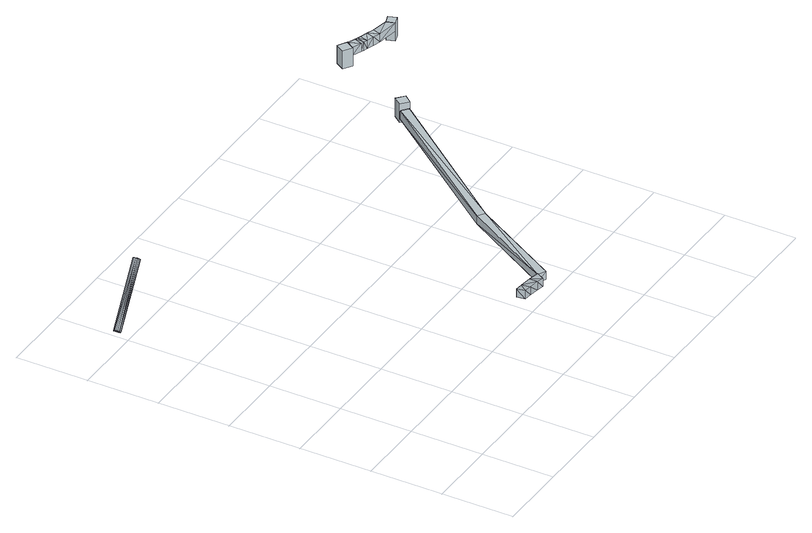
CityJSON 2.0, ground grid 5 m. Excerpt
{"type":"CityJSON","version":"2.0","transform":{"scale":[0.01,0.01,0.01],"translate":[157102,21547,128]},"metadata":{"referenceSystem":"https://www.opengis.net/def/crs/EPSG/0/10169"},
"CityObjects":{
"object1":{"type":"GenericCityObject","attributes":{"name":"雨水管路","year":2022},"geometry":[{"type":"MultiSurface","lod":"2","boundaries":[[[0,1,2]],[[1,0,3]],[[1,3,4]],[[5,3,6]],[[3,5,4]],[[0,2,7]],[[8,9,10]],[[9,8,11]],[[10,9,12]],[[12,9,13]],[[12,13,14]],[[14,13,15]],[[14,15,7]],[[14,7,2]],[[15,13,0]],[[15,0,7]],[[0,13,3]],[[3,13,9]],[[6,3,11]],[[11,3,9]],[[11,8,5]],[[11,5,6]],[[5,8,4]],[[4,8,10]],[[10,12,1]],[[10,1,4]],[[12,14,2]],[[12,2,1]]]}]},
"object2":{"type":"GenericCityObject","attributes":{"name":"雨水管路","year":2012},"geometry":[{"type":"MultiSurface","lod":"2","boundaries":[[[16,17,18]],[[18,19,16]],[[17,20,18]],[[20,21,18]],[[21,22,18]],[[22,23,18]],[[22,24,23]],[[22,25,24]],[[22,26,25]],[[26,27,25]],[[27,28,25]],[[28,29,25]],[[28,30,29]],[[30,31,29]],[[30,32,31]],[[32,33,31]],[[32,30,34]],[[30,28,34]],[[31,33,29]],[[33,35,29]],[[36,37,38]],[[38,39,36]],[[37,40,38]],[[40,41,38]],[[41,42,38]],[[42,43,38]],[[42,44,43]],[[42,34,44]],[[42,45,34]],[[45,46,34]],[[46,47,34]],[[47,35,34]],[[35,32,34]],[[35,33,32]],[[35,47,29]],[[47,25,29]],[[47,46,25]],[[46,24,25]],[[46,45,24]],[[45,23,24]],[[45,42,23]],[[42,18,23]],[[18,42,19]],[[42,41,19]],[[19,41,16]],[[41,40,16]],[[16,40,17]],[[40,37,17]],[[17,37,20]],[[37,36,20]],[[36,39,20]],[[39,21,20]],[[21,38,22]],[[21,39,38]],[[22,38,26]],[[38,43,26]],[[26,43,27]],[[43,44,27]],[[28,27,34]],[[27,44,34]]]}]},
"object3":{"type":"GenericCityObject","attributes":{"name":"雨水管路","year":2015},"geometry":[{"type":"MultiSurface","lod":"2","boundaries":[[[48,49,50]],[[49,51,50]],[[52,48,50]],[[52,53,48]],[[54,53,52]],[[54,55,53]],[[56,55,54]],[[56,57,55]],[[58,57,56]],[[58,59,57]],[[51,59,58]],[[51,49,59]],[[50,51,54]],[[51,58,54]],[[56,54,58]],[[54,52,50]],[[48,55,49]],[[55,59,49]],[[59,55,57]],[[48,53,55]]]}]},
"object4":{"type":"GenericCityObject","attributes":{"name":"雨水マンホール","year":2008},"geometry":[{"type":"MultiSurface","lod":"2","boundaries":[[[60,61,62,63]],[[61,60,64,65]],[[64,60,63,66]],[[65,67,62,61]],[[65,64,66,67]],[[67,66,63,62]]]}]},
"object5":{"type":"GenericCityObject","attributes":{"name":"雨水マンホール","year":2008},"geometry":[{"type":"MultiSurface","lod":"2","boundaries":[[[68,69,70,71]],[[69,68,72,73]],[[72,68,71,74]],[[73,75,70,69]],[[73,72,74,75]],[[75,74,71,70]]]}]},
"object6":{"type":"GenericCityObject","attributes":{"name":"雨水管路","year":2022},"geometry":[{"type":"MultiSurface","lod":"2","boundaries":[[[76,77,78]],[[76,79,77]],[[77,80,78]],[[80,81,78]],[[81,82,83]],[[81,80,82]],[[84,85,86]],[[86,87,84]],[[85,88,86]],[[88,89,86]],[[88,90,89]],[[88,91,90]],[[91,83,90]],[[83,82,90]],[[87,92,84]],[[92,93,84]],[[92,94,93]],[[94,95,93]],[[95,96,97]],[[95,94,96]],[[76,98,99]],[[99,79,76]],[[98,100,99]],[[100,101,99]],[[100,102,101]],[[100,103,102]],[[103,97,102]],[[97,96,102]],[[78,81,76]],[[98,76,91]],[[76,83,91]],[[98,91,100]],[[91,88,100]],[[103,100,85]],[[100,88,85]],[[103,84,97]],[[97,93,95]],[[97,84,93]],[[103,85,84]],[[76,81,83]],[[79,80,77]],[[99,90,79]],[[90,82,79]],[[99,101,90]],[[101,89,90]],[[102,86,101]],[[86,89,101]],[[96,87,102]],[[94,92,96]],[[92,87,96]],[[87,86,102]],[[82,80,79]]]}]},
"object7":{"type":"GenericCityObject","attributes":{"name":"雨水マンホール","year":2008},"geometry":[{"type":"MultiSurface","lod":"2","boundaries":[[[77,104,105,80]],[[104,77,106,107]],[[106,77,80,108]],[[107,109,105,104]],[[107,106,108,109]],[[109,108,80,105]]]}]}
},
"vertices":[
[831,142,759],[828,82,759],[894,84,743],[726,137,778],[731,77,778],[664,73,792],[652,132,792],[924,137,743],[664,73,852],[726,137,838],[731,77,838],[652,132,852],[828,82,819],[831,142,819],[894,84,803],[924,137,803],
[368,2635,402],[364,2641,406],[381,2629,390],[374,2630,397],[361,2649,407],[361,2659,406],[363,2668,402],[387,2633,382],[391,2639,377],[393,2646,373],[368,2674,396],[373,2677,390],[379,2676,383],[393,2655,372],[385,2672,377],[390,2664,373],[43,2613,60],[49,2606,56],[37,2617,66],[51,2596,55],[20,2591,90],[22,2583,88],[21,2610,84],[19,2601,89],[27,2576,85],[32,2572,79],[39,2571,72],[26,2616,78],[31,2618,72],[46,2574,65],[50,2580,59],[52,2588,56],
[924,137,739],[1296,779,734],[924,137,799],[1296,779,794],[976,107,799],[976,107,739],[1346,745,794],[1346,745,734],[2118,1724,786],[2118,1724,726],[2071,1762,786],[2071,1762,726],
[2122,1721,836],[2122,1721,701],[2067,1765,701],[2067,1765,836],[2165,1775,836],[2165,1775,701],[2111,1819,836],[2111,1819,701],
[2470,2323,827],[2470,2323,692],[2410,2360,692],[2410,2360,827],[2507,2383,827],[2507,2383,692],[2447,2420,827],[2447,2420,692],
[2686,2255,767],[2823,2224,838],[2823,2224,778],[2686,2255,827],[2804,2281,838],[2804,2281,778],[2704,2312,827],[2704,2312,767],[2561,2358,766],[2578,2353,766],[2578,2353,826],[2561,2358,826],[2604,2344,766],[2604,2344,826],[2653,2329,826],[2653,2329,766],[2504,2379,827],[2504,2379,767],[2472,2327,827],[2472,2327,767],[2541,2302,826],[2541,2302,766],[2635,2272,766],[2635,2272,826],[2586,2287,766],[2586,2287,826],[2559,2296,826],[2559,2296,766],
[2823,2224,703],[2804,2281,703],[2880,2243,838],[2880,2243,703],[2861,2300,838],[2861,2300,703]
]}
